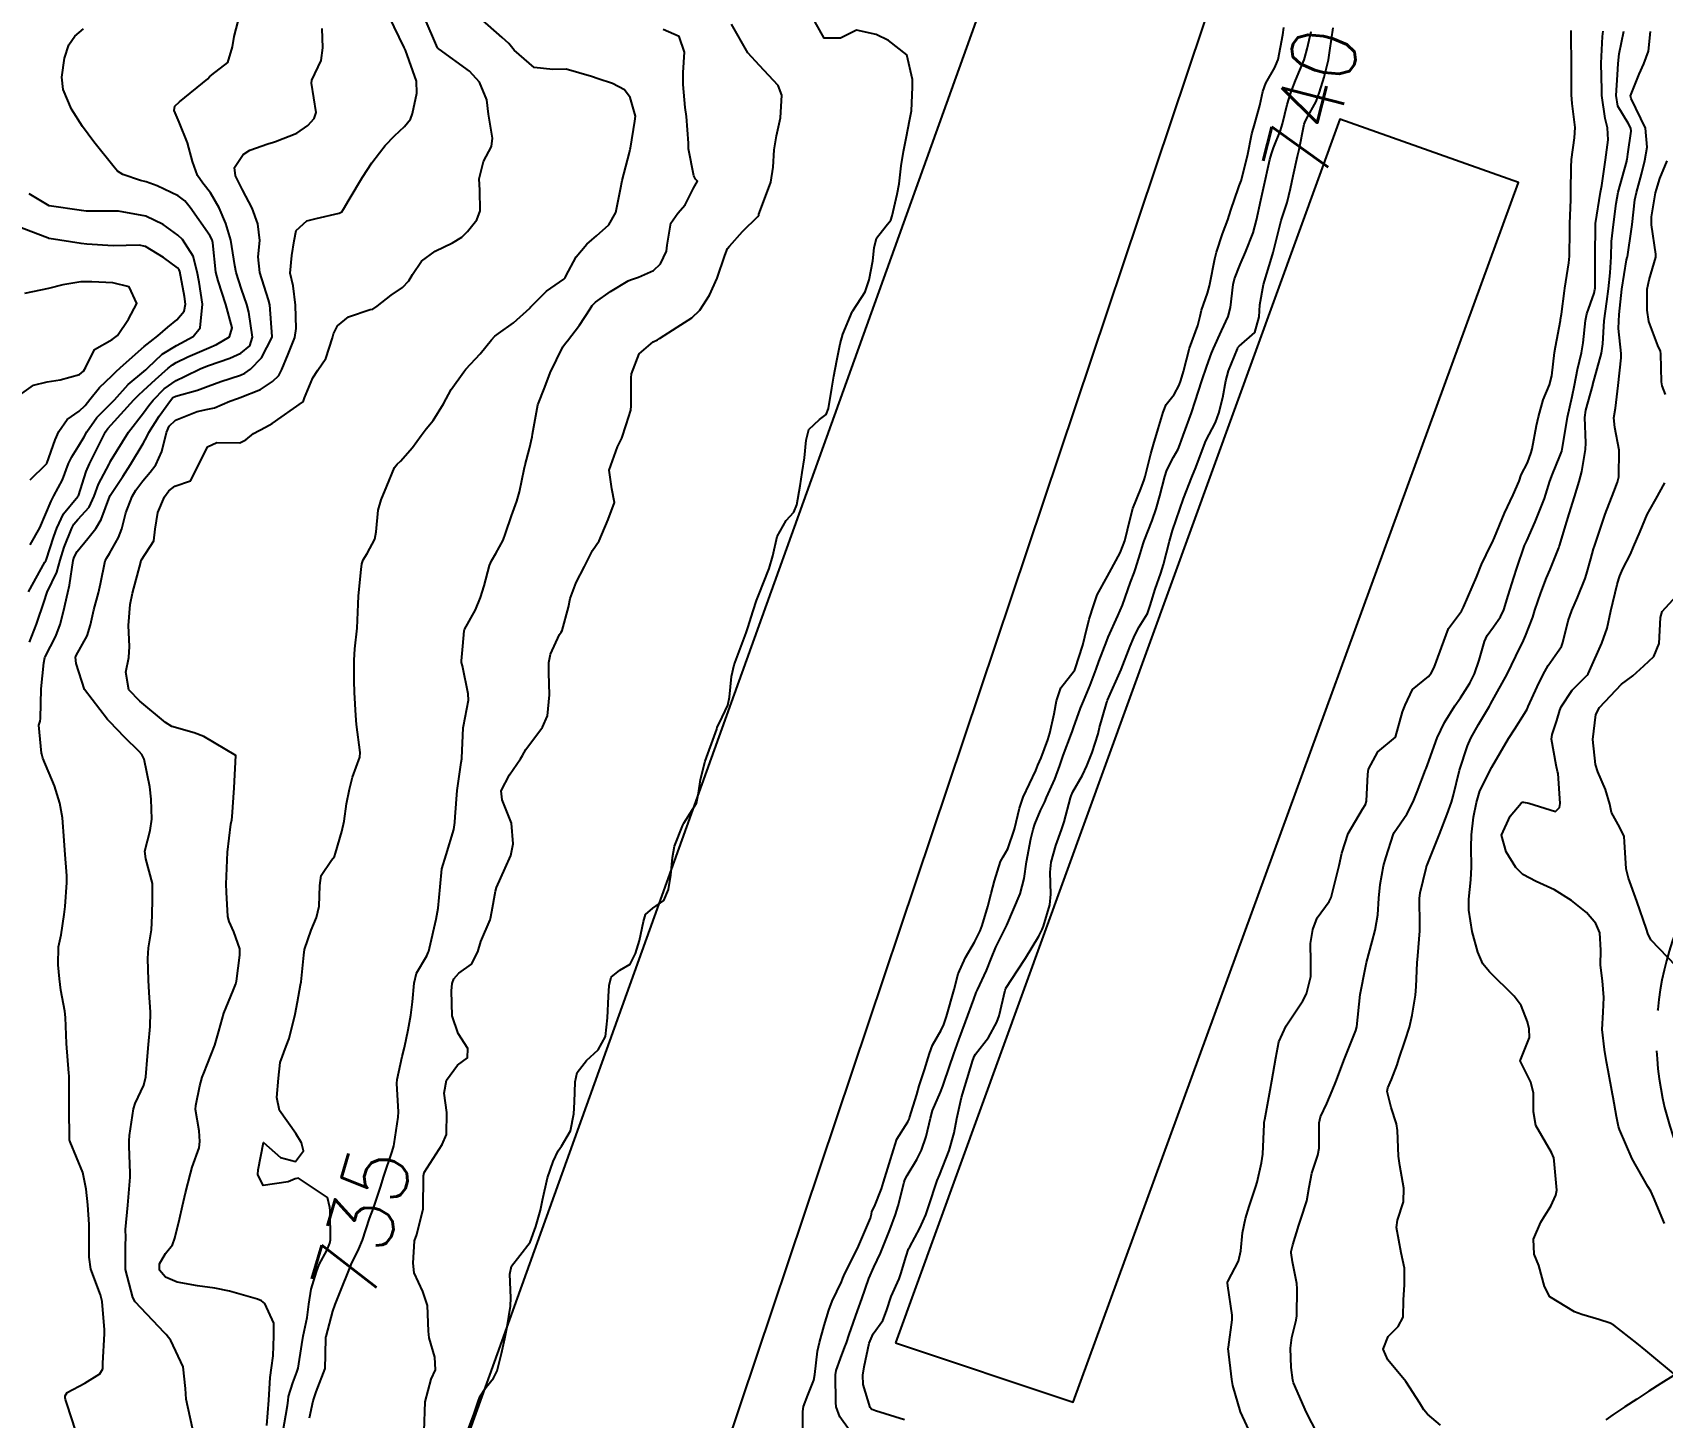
# Model space of a CAD drawing. Header units: metres. Extents: x 298520 to 308411, y 7433745 to 7450750.
# Drawn here: x 304879.1 to 304980.3, y 7439087.2 to 7439173.2 of the extents above; entities that cross this region are included whole.
import ezdxf
from ezdxf.enums import TextEntityAlignment as Align

# ---------------------------------------------------------------- set-up
doc = ezdxf.new("R2010")
doc.units = ezdxf.units.M
doc.header["$LTSCALE"] = 10
doc.linetypes.add('DASHED', pattern=[0.75, 0.5, -0.25])
for name, color, linetype in [('Cotas', 45, 'Continuous'), ('Curvas de Nivel 1m', 11, 'Continuous'), ('Curvas de Nivel 5m', 15, 'Continuous'), ('Edificações', 30, 'Continuous'), ('Vias Secundárias', 230, 'DASHED')]:
    doc.layers.add(name, color=color, linetype=linetype)
doc.styles.add('Style-STANDARD', font='STANDARD.shx')

msp = doc.modelspace()

# ---------------------------------------------------------------- linework, layer by layer
at = {"layer": 'Curvas de Nivel 1m', "flags": 128}
for points, elevation in [([(304878.81, 7439138.49), (304879.84, 7439140.33), (304879.89, 7439140.42), (304879.91, 7439140.47), (304880.39, 7439141.94), (304880.57, 7439142.46), (304881, 7439143.34), (304881.89, 7439144.41), (304881.91, 7439144.43), (304881.92, 7439144.45), (304882.39, 7439145.97), (304882.6, 7439146.44), (304883.05, 7439147.32), (304883.6, 7439148.43), (304883.74, 7439148.64), (304883.95, 7439148.87), (304885.36, 7439150.41), (304885.66, 7439150.72), (304885.97, 7439151.01), (304886.7, 7439151.68), (304887.5, 7439152.38), (304887.77, 7439152.6), (304888, 7439152.74), (304888.72, 7439153.09), (304890.01, 7439153.65), (304890.49, 7439153.86), (304891.3, 7439154.34), (304891.47, 7439154.89), (304891.07, 7439156.34), (304890.59, 7439157.82), (304890.46, 7439158.35), (304890.26, 7439160.16), (304890.22, 7439160.35), (304890.09, 7439160.63), (304888.85, 7439162.37), (304888.52, 7439162.78), (304888.12, 7439163.09), (304886.82, 7439163.7), (304886.13, 7439163.95), (304885.77, 7439164.05), (304884.68, 7439164.42), (304884.34, 7439164.63), (304884.14, 7439164.87), (304882.87, 7439166.44), (304882.17, 7439167.4), (304881.49, 7439168.46), (304880.97, 7439169.69), (304880.88, 7439170.46), (304881.05, 7439171.63), (304881.32, 7439172.46), (304881.7, 7439173), (304882.24, 7439173.46)], 729), ([(304881.73, 7439086.44), (304881.22, 7439088.03), (304881.11, 7439088.34), (304881.09, 7439088.45), (304881.1, 7439088.57), (304881.23, 7439088.78), (304882.32, 7439089.36), (304883.25, 7439089.93), (304883.43, 7439090.25), (304883.44, 7439090.43), (304883.43, 7439090.61), (304883.53, 7439092.43), (304883.53, 7439092.68), (304883.4, 7439094.43), (304883.3, 7439094.85), (304882.69, 7439096.44), (304882.59, 7439097.18), (304882.58, 7439098.44), (304882.58, 7439099.22), (304882.51, 7439100.44), (304882.41, 7439101.41), (304882.2, 7439102.44), (304881.41, 7439104.34), (304881.38, 7439104.41), (304881.37, 7439104.45), (304881.37, 7439104.49), (304881.34, 7439106.45), (304881.35, 7439108.34), (304881.34, 7439108.45), (304881.32, 7439108.6), (304881.18, 7439110.45), (304881.12, 7439112.07), (304881.07, 7439112.46), (304880.82, 7439113.76), (304880.75, 7439114.46), (304880.66, 7439115.34), (304880.69, 7439116.46), (304880.84, 7439117.19), (304881.04, 7439118.46), (304881.09, 7439118.95), (304881.2, 7439120.45), (304881.2, 7439120.86), (304881.08, 7439122.46), (304881.04, 7439123.06), (304880.92, 7439124.46), (304880.76, 7439125.37), (304880.44, 7439126.46), (304879.7, 7439128.17), (304879.64, 7439128.41), (304879.63, 7439128.47), (304879.47, 7439130.22), (304879.54, 7439130.47), (304879.57, 7439130.63), (304879.61, 7439132.47), (304879.77, 7439134.08), (304879.83, 7439134.41), (304879.85, 7439134.47), (304880.52, 7439135.74), (304880.79, 7439136.46), (304880.99, 7439137.28), (304881.27, 7439138.46), (304881.37, 7439138.91), (304881.6, 7439140.45), (304881.65, 7439140.65), (304881.85, 7439141), (304882.51, 7439141.8), (304883.01, 7439142.44), (304883.33, 7439142.98), (304883.87, 7439144.43), (304883.89, 7439144.48), (304884.67, 7439145.66), (304885.15, 7439146.41), (304885.94, 7439147.71), (304886.18, 7439148.16), (304886.3, 7439148.4), (304886.93, 7439149.41), (304887.63, 7439150.38), (304887.79, 7439150.56), (304887.97, 7439150.65), (304889.31, 7439151.02), (304889.98, 7439151.26), (304890.77, 7439151.55), (304891.99, 7439151.95), (304892.25, 7439152.07), (304892.61, 7439152.32), (304893.3, 7439153.02), (304893.95, 7439154.31), (304893.96, 7439154.36), (304893.81, 7439156.31), (304893.73, 7439156.63), (304893.18, 7439158.32), (304893.09, 7439159.3), (304893.19, 7439160.32), (304893.07, 7439161.35), (304892.72, 7439162.32), (304892.12, 7439163.47), (304891.68, 7439164.33), (304891.62, 7439164.85), (304892.15, 7439165.66), (304892.56, 7439165.92), (304893.68, 7439166.31), (304894.04, 7439166.43), (304894.16, 7439166.47), (304895.48, 7439166.97), (304896.17, 7439167.46), (304896.56, 7439167.89), (304896.69, 7439168.27), (304896.4, 7439170.08), (304896.42, 7439170.28), (304897, 7439171.49), (304897.09, 7439172.27), (304897.05, 7439173.47)], 731), ([(304889.01, 7439086.56), (304888.62, 7439088.37), (304888.57, 7439089.03), (304888.43, 7439090.37), (304887.65, 7439092), (304887.37, 7439092.38), (304887.27, 7439092.48), (304885.45, 7439094.4), (304885.3, 7439094.67), (304884.85, 7439096.41), (304884.85, 7439097.92), (304884.86, 7439098.41), (304884.85, 7439098.91), (304884.98, 7439100.41), (304885.14, 7439102.15), (304885.14, 7439102.4), (304885.08, 7439104.08), (304885.07, 7439104.41), (304885.09, 7439104.73), (304885.34, 7439106.4), (304885.45, 7439106.73), (304885.99, 7439107.86), (304886.11, 7439108.39), (304886.21, 7439109.66), (304886.28, 7439110.39), (304886.38, 7439111.51), (304886.39, 7439112.39), (304886.31, 7439113.61), (304886.27, 7439114.39), (304886.22, 7439115.73), (304886.27, 7439116.39), (304886.46, 7439117.51), (304886.5, 7439118.39), (304886.53, 7439119.45), (304886.51, 7439120.39), (304886.1, 7439121.92), (304886.05, 7439122.4), (304886.37, 7439123.67), (304886.48, 7439124.39), (304886.43, 7439125.63), (304886.35, 7439126.39), (304886, 7439128.1), (304885.86, 7439128.4), (304885.7, 7439128.59), (304884.78, 7439129.48), (304883.87, 7439130.43), (304883.73, 7439130.58), (304882.29, 7439132.44), (304881.77, 7439134.05), (304881.74, 7439134.45), (304881.75, 7439134.48), (304881.77, 7439134.54), (304882.47, 7439135.76), (304882.67, 7439136.44), (304882.88, 7439137.37), (304883.16, 7439138.44), (304883.28, 7439138.99), (304883.59, 7439140.43), (304883.68, 7439140.6), (304883.85, 7439140.87), (304884.41, 7439141.87), (304884.61, 7439142.42), (304884.86, 7439143.4), (304885.25, 7439144.41), (304885.48, 7439144.82), (304885.91, 7439145.39), (304886.38, 7439145.93), (304886.73, 7439146.39), (304887.1, 7439147.22), (304887.38, 7439148.39), (304887.55, 7439148.78), (304887.95, 7439149.16), (304889.3, 7439149.7), (304889.96, 7439149.84), (304890.38, 7439149.93), (304891.33, 7439150.34), (304891.79, 7439150.51), (304891.97, 7439150.56), (304893.23, 7439151.06), (304893.98, 7439151.55), (304894.36, 7439151.93), (304894.55, 7439152.3), (304894.95, 7439153.25), (304895.37, 7439154.29), (304895.45, 7439154.86), (304895.4, 7439156.29), (304895.25, 7439157.49), (304895.08, 7439158.29), (304895.17, 7439159.39), (304895.32, 7439160.29), (304895.45, 7439160.94), (304896.1, 7439161.53), (304896.69, 7439161.69), (304898.11, 7439162.01), (304898.27, 7439162.1), (304898.39, 7439162.26), (304898.74, 7439162.87), (304899.56, 7439164.24), (304900.14, 7439165.13), (304900.61, 7439165.76), (304900.98, 7439166.22), (304901.55, 7439166.82), (304902.17, 7439167.39), (304902.54, 7439167.85), (304902.68, 7439168.21), (304902.94, 7439169.46), (304902.92, 7439170.2), (304902.23, 7439172.13), (304902.2, 7439172.21), (304902.16, 7439172.29), (304901.23, 7439174.22)], 732), ([(304893.63, 7439086.73), (304893.75, 7439088.3), (304893.83, 7439089.72), (304893.92, 7439090.3), (304894.01, 7439091.05), (304894.06, 7439092.3), (304894.06, 7439093.08), (304893.5, 7439094.31), (304893.3, 7439094.48), (304893.04, 7439094.57), (304891.3, 7439095.07), (304890.39, 7439095.26), (304889.31, 7439095.41), (304888.05, 7439095.64), (304887.32, 7439095.94), (304886.95, 7439096.38), (304886.95, 7439096.76), (304887.33, 7439097.4), (304887.77, 7439097.95), (304887.9, 7439098.37), (304888.2, 7439099.54), (304888.39, 7439100.37), (304888.57, 7439101.18), (304888.88, 7439102.37), (304888.99, 7439102.77), (304889.41, 7439103.98), (304889.47, 7439104.36), (304889.42, 7439105.02), (304889.2, 7439106.36), (304889.21, 7439106.6), (304889.46, 7439107.83), (304889.61, 7439108.36), (304889.71, 7439108.6), (304890.4, 7439110.35), (304890.63, 7439111.21), (304890.95, 7439112.34), (304891.53, 7439113.74), (304891.7, 7439114.16), (304891.74, 7439114.33), (304891.95, 7439115.93), (304891.94, 7439116.33), (304891.57, 7439117.38), (304891.28, 7439118.03), (304891.2, 7439118.34), (304891.11, 7439119.85), (304891.1, 7439120.34), (304891.11, 7439120.84), (304891.18, 7439122.34), (304891.39, 7439124.08), (304891.44, 7439124.33), (304891.47, 7439124.52), (304891.59, 7439126.33), (304891.7, 7439128.33), (304889.71, 7439129.51), (304889.11, 7439129.75), (304887.72, 7439130.14), (304887.33, 7439130.38), (304885.74, 7439131.7), (304885.05, 7439132.41), (304884.86, 7439133.51), (304885.05, 7439134.41), (304885.09, 7439135.1), (304885.03, 7439136.41), (304885.13, 7439137.72), (304885.27, 7439138.41), (304885.79, 7439140.35), (304885.8, 7439140.4), (304885.81, 7439140.43), (304885.84, 7439140.49), (304886.6, 7439141.66), (304886.69, 7439142.39), (304886.85, 7439143.43), (304887.27, 7439144.39), (304887.53, 7439144.76), (304887.9, 7439145.05), (304888.88, 7439145.39), (304889.38, 7439146.36), (304889.93, 7439147.5), (304890.51, 7439147.77), (304891.94, 7439147.74), (304892.32, 7439147.94), (304892.8, 7439148.32), (304893.54, 7439148.73), (304893.95, 7439148.96), (304895.84, 7439150.28), (304895.89, 7439150.35), (304895.97, 7439150.55), (304896.48, 7439151.78), (304896.79, 7439152.27), (304897.28, 7439152.99), (304897.71, 7439154.26), (304897.77, 7439154.51), (304898.02, 7439155.01), (304898.7, 7439155.58), (304900.04, 7439156.02), (304900.2, 7439156.06), (304900.48, 7439156.23), (304901.35, 7439156.91), (304902.05, 7439157.4), (304902.45, 7439157.81), (304902.68, 7439158.2), (304903.23, 7439159.04), (304904.08, 7439159.66), (304905.16, 7439160.17), (304905.73, 7439160.52), (304906.09, 7439160.87), (304906.66, 7439161.6), (304906.88, 7439162.15), (304906.85, 7439163.43), (304906.81, 7439164.15), (304907.08, 7439165.21), (304907.58, 7439166.15), (304907.64, 7439166.67), (304907.4, 7439168.15), (304907.29, 7439169.05), (304906.84, 7439170.15), (304906.21, 7439170.83), (304904.32, 7439172.19), (304904.27, 7439172.23), (304904.23, 7439172.28), (304903.4, 7439174.2)], 733), ([(304894.62, 7439086.29), (304894.91, 7439087.98), (304894.94, 7439088.28), (304894.97, 7439088.54), (304895.24, 7439089.37), (304895.49, 7439090.04), (304895.56, 7439090.28), (304895.79, 7439091.75), (304895.87, 7439092.27), (304896.12, 7439093.44), (304896.24, 7439094.27), (304896.38, 7439095.2), (304896.71, 7439096.27), (304896.88, 7439096.72), (304897.34, 7439097.6), (304897.54, 7439098.06), (304897.57, 7439098.26), (304897.56, 7439100.07), (304897.54, 7439100.26), (304897.38, 7439100.89), (304895.59, 7439102.08), (304895.39, 7439102.05), (304894.95, 7439101.85), (304893.39, 7439101.63), (304893.07, 7439102.31), (304893.09, 7439102.61), (304893.41, 7439104.31), (304894.48, 7439103.37), (304895.4, 7439103.13), (304895.89, 7439103.79), (304895.77, 7439104.28), (304895.42, 7439104.86), (304894.4, 7439106.3), (304894.24, 7439107.09), (304894.35, 7439108.3), (304894.46, 7439109.28), (304894.82, 7439110.29), (304895.01, 7439110.77), (304895.38, 7439112.28), (304895.52, 7439113.03), (304895.72, 7439114.09), (304895.75, 7439114.28), (304895.91, 7439115.93), (304895.97, 7439116.28), (304896.37, 7439117.48), (304896.7, 7439118.27), (304896.87, 7439118.98), (304896.91, 7439120.27), (304897, 7439120.88), (304897.63, 7439121.83), (304897.82, 7439122.07), (304897.89, 7439122.26), (304898.28, 7439123.62), (304898.42, 7439124.25), (304898.58, 7439125.34), (304898.75, 7439126.25), (304898.95, 7439126.99), (304899.4, 7439128.24), (304899.42, 7439128.52), (304899.2, 7439130.25), (304899.16, 7439130.81), (304899.06, 7439132.25), (304899.04, 7439132.97), (304899.04, 7439134.25), (304899.08, 7439134.95), (304899.24, 7439136.25), (304899.3, 7439137.73), (304899.32, 7439138.25), (304899.48, 7439139.89), (304899.53, 7439140.24), (304899.61, 7439140.48), (304899.85, 7439140.87), (304900.32, 7439141.77), (304900.42, 7439142.22), (304900.53, 7439143.57), (304900.72, 7439144.22), (304901.07, 7439145.05), (304901.55, 7439146.21), (304901.72, 7439146.42), (304901.93, 7439146.61), (304902.68, 7439147.45), (304903.21, 7439148.2), (304903.52, 7439148.62), (304903.95, 7439149.13), (304904.6, 7439150.18), (304905.08, 7439151.06), (304905.85, 7439152.16), (304905.99, 7439152.32), (304906.88, 7439153.27), (304907.57, 7439154.14), (304907.79, 7439154.37), (304908.02, 7439154.54), (304908.95, 7439155.21), (304909.95, 7439156.12), (304910, 7439156.16), (304910.03, 7439156.2), (304910.99, 7439157.16), (304912.06, 7439157.92), (304912.15, 7439158), (304912.2, 7439158.09), (304912.84, 7439159.31), (304913.5, 7439160.08), (304913.8, 7439160.36), (304914.09, 7439160.6), (304914.87, 7439161.29), (304915.3, 7439162.05), (304915.58, 7439163.5), (304915.69, 7439164.05), (304916.15, 7439165.78), (304916.2, 7439165.99), (304916.21, 7439166.04), (304916.49, 7439167.72), (304916.52, 7439168.04), (304916.19, 7439169.19), (304915.83, 7439169.67), (304915.09, 7439170.06), (304914.21, 7439170.35), (304913.79, 7439170.49), (304912.22, 7439170.96), (304911.38, 7439170.94), (304910.22, 7439171.05), (304908.98, 7439172.13), (304908.65, 7439172.54), (304908.24, 7439172.92), (304906.86, 7439174.15)], 734), ([(304903.4, 7439086.38), (304903.46, 7439088.19), (304903.82, 7439089.6), (304904.1, 7439090.18), (304904.05, 7439090.97), (304903.7, 7439092.18), (304903.67, 7439092.58), (304903.61, 7439094.19), (304903.31, 7439095.04), (304902.78, 7439096.2), (304902.72, 7439096.81), (304902.8, 7439098.2), (304902.94, 7439098.6), (304903.34, 7439100.19), (304903.34, 7439100.22), (304903.35, 7439102.19), (304903.35, 7439102.23), (304903.4, 7439102.45), (304904.51, 7439104.17), (304904.79, 7439104.8), (304904.81, 7439106.17), (304904.64, 7439107.36), (304904.79, 7439108.17), (304905.47, 7439109.11), (304906.08, 7439109.55), (304906.1, 7439110.15), (304905.5, 7439111.08), (304905.14, 7439112.17), (304905.09, 7439113.72), (304905.13, 7439114.17), (304905.23, 7439114.47), (304905.54, 7439114.82), (304906.34, 7439115.37), (304906.73, 7439116.15), (304906.92, 7439116.79), (304907.5, 7439118.14), (304907.51, 7439118.21), (304907.59, 7439118.65), (304907.82, 7439119.92), (304907.89, 7439120.14), (304908.42, 7439121.34), (304908.77, 7439122.13), (304908.93, 7439122.84), (304908.81, 7439124.13), (304908.23, 7439125.58), (304908.17, 7439126.14), (304908.69, 7439127.13), (304909.38, 7439128.12), (304909.5, 7439128.33), (304909.71, 7439128.71), (304910.74, 7439130.1), (304911.05, 7439130.79), (304911.18, 7439132.1), (304911.13, 7439133.47), (304911.14, 7439134.1), (304911.25, 7439134.63), (304911.8, 7439135.84), (304911.9, 7439135.99), (304911.96, 7439136.09), (304912.36, 7439137.54), (304912.46, 7439138.08), (304912.84, 7439139.08), (304913.36, 7439140.07), (304913.52, 7439140.4), (304913.86, 7439141.07), (304914.26, 7439141.67), (304914.44, 7439142.06), (304914.82, 7439142.99), (304915.21, 7439144.05), (304915.06, 7439144.9), (304914.89, 7439146.06), (304915.4, 7439147.51), (304915.68, 7439148.04), (304915.95, 7439148.86), (304916.23, 7439149.77), (304916.26, 7439150.04), (304916.25, 7439151.78), (304916.27, 7439152.04), (304916.75, 7439153.28), (304917.62, 7439154.02), (304917.88, 7439154.15), (304918.02, 7439154.23), (304919.1, 7439154.94), (304920.03, 7439155.52), (304920.52, 7439155.99), (304921.12, 7439156.91), (304921.6, 7439157.98), (304922.08, 7439159.38), (304922.24, 7439159.81), (304922.35, 7439159.97), (304923.17, 7439160.88), (304924.11, 7439161.81), (304924.18, 7439161.89), (304924.19, 7439161.95), (304924.22, 7439162.05), (304924.93, 7439163.94), (304925.07, 7439164.87), (304925.13, 7439165.94), (304925.28, 7439166.82), (304925.53, 7439167.93), (304925.61, 7439169.34), (304925.39, 7439169.93), (304924.22, 7439171.19), (304923.5, 7439171.96), (304922.48, 7439173.74)], 736), ([(304906, 7439086.16), (304906.47, 7439087.41), (304906.72, 7439088.15), (304906.86, 7439088.51), (304907.24, 7439089.11), (304907.71, 7439089.67), (304907.92, 7439090.13), (304908.2, 7439091.19), (304908.4, 7439092.13), (304908.55, 7439092.86), (304908.75, 7439094.13), (304908.77, 7439094.65), (304908.72, 7439096.13), (304908.82, 7439096.63), (304909.33, 7439097.29), (304909.98, 7439098.11), (304910.34, 7439099.09), (304910.61, 7439100.1), (304910.75, 7439100.72), (304911.05, 7439102.1), (304911.4, 7439103.12), (304911.72, 7439103.78), (304911.92, 7439104.08), (304912.48, 7439105.03), (304912.7, 7439106.08), (304912.73, 7439106.8), (304912.77, 7439108.08), (304912.9, 7439108.65), (304913.48, 7439109.39), (304914.2, 7439110.06), (304914.65, 7439110.89), (304914.78, 7439112.05), (304914.84, 7439113.37), (304914.88, 7439114.05), (304915.01, 7439114.57), (304915.55, 7439115.01), (304916.2, 7439115.38), (304916.53, 7439116.03), (304916.76, 7439116.84), (304917.01, 7439118.03), (304917.15, 7439118.46), (304917.59, 7439118.85), (304918.29, 7439119.32), (304918.58, 7439120.01), (304918.72, 7439120.9), (304918.81, 7439122.01), (304918.94, 7439122.71), (304919.47, 7439124), (304919.53, 7439124.13), (304919.66, 7439124.35), (304920.3, 7439125.37), (304920.43, 7439125.99), (304920.55, 7439126.84), (304920.85, 7439127.98), (304921.49, 7439129.74), (304921.57, 7439129.97), (304921.6, 7439130.09), (304921.73, 7439130.36), (304922.26, 7439131.45), (304922.36, 7439131.96), (304922.49, 7439133.24), (304922.64, 7439133.96), (304922.95, 7439134.79), (304923.39, 7439135.95), (304923.49, 7439136.27), (304923.82, 7439137.32), (304924.04, 7439137.95), (304924.16, 7439138.28), (304924.83, 7439139.94), (304925.05, 7439140.74), (304925.33, 7439141.93), (304925.88, 7439142.93), (304926.35, 7439143.45), (304926.54, 7439143.91), (304926.74, 7439145.07), (304926.88, 7439145.91), (304927.02, 7439146.82), (304927.12, 7439147.91), (304927.29, 7439148.57), (304927.96, 7439149.2), (304928.36, 7439149.5), (304928.51, 7439149.89), (304928.72, 7439151.15), (304928.84, 7439151.89), (304929.02, 7439152.87), (304929.24, 7439153.89), (304929.4, 7439154.5), (304929.98, 7439155.88), (304930, 7439155.91), (304930.03, 7439155.95), (304930.79, 7439157.13), (304931.03, 7439157.87), (304931.26, 7439159.05), (304931.35, 7439159.86), (304931.49, 7439160.46), (304932.1, 7439161.23), (304932.38, 7439161.58), (304932.47, 7439161.85), (304932.78, 7439163.19), (304932.9, 7439163.84), (304933.03, 7439164.96), (304933.17, 7439165.84), (304933.33, 7439166.67), (304933.56, 7439167.84), (304933.66, 7439168.37), (304933.73, 7439169.83), (304933.73, 7439170.32), (304933.37, 7439171.84), (304932.24, 7439172.73), (304931.48, 7439173.1), (304930.25, 7439173.38), (304929.25, 7439172.88), (304928.24, 7439172.87), (304927.67, 7439173.91)], 737), ([(304926.91, 7439085.9), (304926.92, 7439087.6), (304926.95, 7439087.9), (304927.23, 7439088.62), (304927.59, 7439089.55), (304927.65, 7439089.9), (304927.82, 7439091.34), (304927.94, 7439091.89), (304928.23, 7439092.94), (304928.53, 7439093.89), (304928.73, 7439094.46), (304929.32, 7439095.65), (304929.38, 7439095.82), (304929.4, 7439095.88), (304929.47, 7439096.03), (304930.37, 7439097.86), (304931.11, 7439099.6), (304931.17, 7439099.85), (304931.2, 7439100.02), (304931.37, 7439100.33), (304931.8, 7439101.43), (304931.92, 7439101.84), (304932.27, 7439102.98), (304932.54, 7439103.84), (304932.76, 7439104.5), (304933.44, 7439105.59), (304933.52, 7439105.75), (304933.55, 7439105.83), (304933.99, 7439107.29), (304934.15, 7439107.82), (304934.48, 7439108.82), (304934.79, 7439109.82), (304934.97, 7439110.34), (304935.5, 7439111.27), (304935.67, 7439111.64), (304935.73, 7439111.81), (304935.84, 7439112.13), (304936.32, 7439113.8), (304936.56, 7439114.78), (304937.02, 7439115.79), (304937.57, 7439116.74), (304937.92, 7439117.44), (304938.05, 7439117.78), (304938.41, 7439118.96), (304938.62, 7439119.77), (304938.82, 7439120.56), (304939.2, 7439121.76), (304939.35, 7439122.05), (304939.64, 7439122.54), (304940.07, 7439123.75), (304940.37, 7439125.06), (304940.6, 7439125.75), (304941.38, 7439127.41), (304941.51, 7439127.73), (304941.71, 7439128.18), (304942.14, 7439129.3), (304942.26, 7439129.72), (304942.53, 7439130.93), (304942.68, 7439131.72), (304942.94, 7439132.54), (304943.77, 7439133.59), (304943.82, 7439133.66), (304943.84, 7439133.71), (304944.3, 7439135.19), (304944.43, 7439135.7), (304944.71, 7439136.8), (304944.99, 7439137.7), (304945.2, 7439138.32), (304945.84, 7439139.48), (304945.97, 7439139.69), (304946.62, 7439140.92), (304946.91, 7439141.67), (304947.25, 7439143.04), (304947.41, 7439143.67), (304947.91, 7439144.89), (304948.12, 7439145.45), (304948.18, 7439145.66), (304948.53, 7439147.06), (304948.7, 7439147.65), (304948.99, 7439148.61), (304949.3, 7439149.65), (304949.48, 7439150.13), (304949.98, 7439150.76), (304950.29, 7439151.33), (304950.4, 7439151.63), (304950.55, 7439152.18), (304950.94, 7439153.63), (304951.44, 7439155.03), (304951.6, 7439155.62), (304951.67, 7439155.98), (304952.05, 7439157.04), (304952.18, 7439157.49), (304952.2, 7439157.61), (304952.51, 7439159.18), (304952.61, 7439159.6), (304952.98, 7439160.72), (304953.31, 7439161.6), (304953.51, 7439162.2), (304953.97, 7439163.59), (304954.02, 7439163.7), (304954.14, 7439164.01), (304954.53, 7439165.58), (304954.81, 7439166.94), (304954.99, 7439167.58), (304955.31, 7439168.69), (304955.49, 7439169.57), (304955.68, 7439170.09), (304956.23, 7439171.06), (304956.38, 7439171.41), (304956.43, 7439171.56), (304956.72, 7439173.08), (304956.79, 7439173.55)], 738), ([(304929.79, 7439086.46), (304929.22, 7439087.27), (304928.98, 7439087.88), (304928.96, 7439088.15), (304928.95, 7439089.88), (304928.98, 7439090.15), (304929.26, 7439090.89), (304929.53, 7439091.61), (304929.62, 7439091.87), (304929.8, 7439092.39), (304930.32, 7439093.86), (304930.57, 7439094.6), (304931.01, 7439095.85), (304931.33, 7439096.57), (304931.74, 7439097.44), (304931.91, 7439097.84), (304932.32, 7439098.87), (304932.68, 7439099.84), (304932.84, 7439100.37), (304933.2, 7439101.83), (304933.25, 7439101.98), (304933.4, 7439102.25), (304934, 7439103.24), (304934.28, 7439103.82), (304934.57, 7439104.67), (304934.84, 7439105.82), (304934.97, 7439106.29), (304935.46, 7439107.42), (304935.62, 7439107.81), (304935.7, 7439108.04), (304936.3, 7439109.8), (304936.61, 7439110.68), (304937.01, 7439111.79), (304937.53, 7439113.21), (304937.69, 7439113.62), (304937.77, 7439113.78), (304938.33, 7439114.99), (304938.63, 7439115.77), (304938.9, 7439116.43), (304939.57, 7439117.76), (304939.58, 7439117.8), (304940.42, 7439119.75), (304940.67, 7439120.69), (304940.8, 7439121.74), (304941.07, 7439123.16), (304941.22, 7439123.74), (304941.32, 7439124.07), (304941.67, 7439124.91), (304941.94, 7439125.46), (304942.06, 7439125.73), (304942.56, 7439126.86), (304942.87, 7439127.72), (304943.09, 7439128.34), (304943.61, 7439129.71), (304943.64, 7439129.8), (304943.73, 7439130.06), (304944.17, 7439131.28), (304944.34, 7439131.7), (304944.77, 7439132.7), (304945.14, 7439133.7), (304945.3, 7439134.17), (304945.79, 7439135.46), (304945.89, 7439135.69), (304946.49, 7439137), (304946.77, 7439137.68), (304947.27, 7439139.1), (304947.49, 7439139.67), (304947.58, 7439139.93), (304947.86, 7439140.86), (304948.05, 7439141.48), (304948.11, 7439141.66), (304948.62, 7439142.92), (304948.86, 7439143.65), (304949.1, 7439144.45), (304949.39, 7439145.65), (304949.52, 7439146.05), (304949.93, 7439146.85), (304950.22, 7439147.36), (304950.34, 7439147.63), (304950.53, 7439148.21), (304951.05, 7439149.62), (304951.29, 7439150.31), (304951.7, 7439151.61), (304952, 7439152.52), (304952.3, 7439153.32), (304952.42, 7439153.61), (304952.92, 7439154.71), (304953.33, 7439155.6), (304953.48, 7439156.16), (304953.65, 7439157.59), (304953.73, 7439157.93), (304954.08, 7439158.83), (304954.41, 7439159.59), (304954.88, 7439160.8), (304955.09, 7439161.58), (304955.36, 7439162.81), (304955.53, 7439163.57), (304955.93, 7439165.34), (304955.98, 7439165.56), (304956.02, 7439165.7), (304956.16, 7439166.06), (304956.59, 7439167.15), (304956.7, 7439167.55), (304956.99, 7439168.75), (304957.25, 7439169.55), (304957.52, 7439170.24), (304958.05, 7439171.54), (304958.1, 7439171.68), (304958.24, 7439172.22), (304958.49, 7439173.3)], 739), ([(304954.89, 7439085.89), (304954.09, 7439087.58), (304953.62, 7439089.21), (304953.56, 7439089.59), (304953.34, 7439091.52), (304953.35, 7439091.59), (304953.59, 7439093.29), (304953.59, 7439093.59), (304953.32, 7439095.4), (304953.29, 7439095.59), (304953.29, 7439095.63), (304953.32, 7439095.68), (304953.98, 7439096.94), (304954.12, 7439097.58), (304954.23, 7439098.7), (304954.42, 7439099.58), (304954.63, 7439100.32), (304955.05, 7439101.57), (304955.13, 7439101.84), (304955.41, 7439103.04), (304955.48, 7439103.57), (304955.57, 7439105.44), (304955.58, 7439105.57), (304955.62, 7439105.74), (304955.94, 7439107.56), (304956.05, 7439108.14), (304956.3, 7439109.56), (304956.49, 7439110.56), (304956.93, 7439111.55), (304957.52, 7439112.41), (304957.97, 7439113.1), (304958.19, 7439113.53), (304958.47, 7439114.61), (304958.46, 7439115.53), (304958.45, 7439116.65), (304958.6, 7439117.53), (304958.86, 7439118.26), (304959.6, 7439119.26), (304959.73, 7439119.52), (304959.77, 7439119.69), (304960.23, 7439121.51), (304960.4, 7439122.27), (304960.79, 7439123.5), (304961.67, 7439125), (304961.86, 7439125.3), (304961.92, 7439125.49), (304962, 7439127.18), (304962.05, 7439127.49), (304962.63, 7439128.56), (304963.72, 7439129.47), (304964.17, 7439131.04), (304964.32, 7439131.46), (304964.79, 7439132.44), (304965.77, 7439133.25), (304965.95, 7439133.45), (304966.13, 7439133.8), (304966.72, 7439135.44), (304967.02, 7439136.22), (304967.82, 7439137.3), (304967.86, 7439137.38), (304967.88, 7439137.42), (304967.95, 7439137.54), (304968.75, 7439139.41), (304969.07, 7439140.19), (304969.65, 7439141.4), (304969.73, 7439141.54), (304969.88, 7439141.88), (304970.5, 7439143.39), (304971.04, 7439144.52), (304971.4, 7439145.38), (304971.54, 7439145.76), (304971.93, 7439146.51), (304972.15, 7439147.15), (304972.21, 7439147.37), (304972.49, 7439148.83), (304972.6, 7439149.36), (304972.91, 7439150.43), (304973.29, 7439151.36), (304973.44, 7439151.91), (304973.6, 7439153.35), (304973.66, 7439153.71), (304973.97, 7439155.35), (304973.98, 7439155.41), (304974.04, 7439155.74), (304974.22, 7439157.19), (304974.24, 7439157.35), (304974.5, 7439158.93), (304974.53, 7439159.35), (304974.55, 7439160.91), (304974.55, 7439161.35), (304974.61, 7439162.86), (304974.62, 7439163.35), (304974.63, 7439164.87), (304974.66, 7439165.34), (304974.84, 7439166.68), (304974.88, 7439167.34), (304974.71, 7439168.83), (304974.66, 7439169.35), (304974.65, 7439170.92), (304974.65, 7439171.35), (304974.63, 7439172.96), (304974.64, 7439173.35)], 741), ([(304959.2, 7439085.61), (304958.19, 7439087.53), (304957.4, 7439089.38), (304957.36, 7439089.54), (304957.25, 7439090.34), (304957.2, 7439091.54), (304957.28, 7439092.19), (304957.56, 7439093.27), (304957.6, 7439093.54), (304957.63, 7439095.22), (304957.6, 7439095.54), (304957.34, 7439096.9), (304957.25, 7439097.45), (304957.25, 7439097.54), (304957.35, 7439097.94), (304957.72, 7439099.17), (304957.84, 7439099.54), (304958.23, 7439100.69), (304958.37, 7439101.53), (304958.53, 7439102.4), (304958.91, 7439103.52), (304958.99, 7439103.96), (304958.99, 7439105.52), (304959.07, 7439105.9), (304959.46, 7439106.73), (304959.8, 7439107.51), (304960.02, 7439108.06), (304960.57, 7439109.5), (304961.27, 7439111.25), (304961.33, 7439111.49), (304961.53, 7439113.49), (304961.87, 7439115.18), (304961.93, 7439115.49), (304962.27, 7439116.79), (304962.46, 7439117.48), (304962.63, 7439118.44), (304962.69, 7439119.48), (304962.77, 7439120.33), (304962.99, 7439121.48), (304963.13, 7439121.99), (304963.6, 7439123.47), (304963.62, 7439123.5), (304963.65, 7439123.56), (304964.44, 7439124.69), (304964.83, 7439125.46), (304965.07, 7439126.07), (304965.6, 7439127.45), (304965.63, 7439127.53), (304965.71, 7439127.75), (304966.32, 7439129.44), (304966.78, 7439130.39), (304967.42, 7439131.42), (304967.76, 7439131.91), (304968.35, 7439132.83), (304968.64, 7439133.41), (304968.93, 7439134.26), (304969.26, 7439135.41), (304969.42, 7439135.78), (304969.81, 7439136.32), (304970.26, 7439136.95), (304970.45, 7439137.39), (304970.73, 7439138.28), (304971.07, 7439139.38), (304971.26, 7439139.97), (304971.75, 7439141.37), (304971.88, 7439141.67), (304972.41, 7439142.85), (304972.62, 7439143.36), (304972.98, 7439144.29), (304973.32, 7439145.36), (304973.47, 7439145.81), (304973.94, 7439146.92), (304974.06, 7439147.23), (304974.09, 7439147.35), (304974.35, 7439148.95), (304974.42, 7439149.35), (304974.7, 7439150.62), (304974.85, 7439151.34), (304975.03, 7439152.31), (304975.28, 7439153.34), (304975.39, 7439153.96), (304975.53, 7439155.34), (304975.62, 7439155.76), (304976.06, 7439157.05), (304976.11, 7439157.28), (304976.12, 7439157.33), (304976.13, 7439157.39), (304976.13, 7439159.33), (304976.15, 7439161.29), (304976.16, 7439161.33), (304976.16, 7439161.38), (304976.47, 7439163.32), (304976.54, 7439163.73), (304976.77, 7439165.32), (304976.93, 7439166.57), (304976.9, 7439167.32), (304976.76, 7439167.9), (304976.55, 7439169.32), (304976.54, 7439169.66), (304976.5, 7439171.33), (304976.59, 7439172.98), (304976.62, 7439173.32)], 742), ([(304966.53, 7439086.75), (304965.72, 7439087.44), (304965.48, 7439087.71), (304965.23, 7439088.11), (304964.37, 7439089.46), (304963.26, 7439090.8), (304962.97, 7439091.47), (304963.28, 7439092.26), (304963.89, 7439092.87), (304964.21, 7439093.46), (304964.23, 7439094.54), (304964.29, 7439095.46), (304964.29, 7439096.5), (304964.08, 7439097.46), (304963.79, 7439099.03), (304963.85, 7439099.47), (304964.23, 7439100.61), (304964.25, 7439101.46), (304964, 7439102.87), (304963.91, 7439103.46), (304963.86, 7439105.04), (304963.8, 7439105.47), (304963.45, 7439106.48), (304963.21, 7439107.47), (304963.25, 7439107.69), (304963.47, 7439108.22), (304963.83, 7439109.12), (304963.94, 7439109.47), (304964.33, 7439110.63), (304964.59, 7439111.46), (304964.76, 7439112.22), (304964.98, 7439113.46), (304965.02, 7439113.98), (304965.07, 7439115.45), (304965.12, 7439115.9), (304965.24, 7439117.45), (304965.24, 7439117.8), (304965.21, 7439119.45), (304965.26, 7439119.81), (304965.63, 7439121.34), (304965.66, 7439121.43), (304965.66, 7439121.45), (304965.68, 7439121.49), (304966.46, 7439123.44), (304966.93, 7439124.7), (304967.2, 7439125.43), (304967.31, 7439125.8), (304967.7, 7439127.42), (304968.2, 7439128.94), (304968.41, 7439129.41), (304968.89, 7439130.25), (304969.57, 7439131.4), (304969.63, 7439131.52), (304969.76, 7439131.74), (304970.66, 7439133.39), (304971.48, 7439135.07), (304971.63, 7439135.37), (304971.68, 7439135.48), (304971.8, 7439135.77), (304972.25, 7439136.93), (304972.39, 7439137.36), (304972.76, 7439138.44), (304973.11, 7439139.36), (304973.33, 7439139.88), (304973.87, 7439141.24), (304973.9, 7439141.32), (304973.91, 7439141.35), (304974.36, 7439142.87), (304974.51, 7439143.34), (304974.84, 7439144.4), (304975.13, 7439145.34), (304975.3, 7439145.96), (304975.53, 7439147.33), (304975.54, 7439147.74), (304975.48, 7439149.33), (304975.54, 7439149.77), (304975.98, 7439151.33), (304975.99, 7439151.37), (304976.53, 7439153.32), (304976.6, 7439153.9), (304976.69, 7439155.32), (304976.85, 7439156.52), (304976.95, 7439157.32), (304977.06, 7439158.31), (304977.12, 7439159.31), (304977.15, 7439160.26), (304977.26, 7439161.31), (304977.43, 7439162.61), (304977.56, 7439163.31), (304978.09, 7439165.24), (304978.1, 7439165.3), (304978.11, 7439165.35), (304978.16, 7439165.68), (304978.37, 7439167.11), (304978.35, 7439167.3), (304978.19, 7439167.61), (304977.54, 7439168.66), (304977.43, 7439169.31), (304977.52, 7439170.61), (304977.55, 7439171.31), (304977.63, 7439171.91), (304977.91, 7439173.31)], 743), ([(304981.25, 7439089.76), (304979.4, 7439091.28), (304979.27, 7439091.38), (304978.71, 7439091.85), (304977.29, 7439092.95), (304977.06, 7439093.08), (304976.35, 7439093.31), (304975.3, 7439093.63), (304974.84, 7439093.79), (304973.31, 7439094.71), (304972.98, 7439095.36), (304972.64, 7439096.67), (304972.34, 7439097.37), (304972.29, 7439098.3), (304972.76, 7439099.36), (304972.99, 7439099.73), (304973.38, 7439100.34), (304973.69, 7439101.04), (304973.74, 7439101.35), (304973.59, 7439103.17), (304973.56, 7439103.35), (304973.42, 7439103.69), (304972.45, 7439105.36), (304972.29, 7439106.21), (304972.31, 7439107.37), (304972.14, 7439108.04), (304971.48, 7439109.38), (304972.05, 7439110.83), (304972.03, 7439111.37), (304971.93, 7439111.79), (304971.53, 7439112.8), (304971.1, 7439113.38), (304969.56, 7439114.9), (304969.16, 7439115.4), (304968.85, 7439116.13), (304968.5, 7439117.41), (304968.29, 7439118.72), (304968.29, 7439119.41), (304968.41, 7439120.62), (304968.44, 7439121.41), (304968.42, 7439122.64), (304968.44, 7439123.41), (304968.57, 7439124.5), (304968.75, 7439125.41), (304968.96, 7439126.13), (304969.6, 7439127.4), (304969.63, 7439127.47), (304969.71, 7439127.61), (304970.75, 7439129.38), (304971.13, 7439129.98), (304971.75, 7439130.95), (304971.9, 7439131.22), (304971.97, 7439131.37), (304972.53, 7439132.6), (304972.9, 7439133.36), (304973.21, 7439133.92), (304973.79, 7439134.76), (304974.03, 7439135.11), (304974.13, 7439135.35), (304974.46, 7439136.7), (304974.69, 7439137.34), (304975.03, 7439138.14), (304975.5, 7439139.33), (304975.59, 7439139.59), (304975.86, 7439140.55), (304976.03, 7439141.17), (304976.08, 7439141.33), (304976.19, 7439141.64), (304976.76, 7439143.32), (304977.29, 7439144.7), (304977.52, 7439145.31), (304977.59, 7439145.63), (304977.63, 7439147.3), (304977.35, 7439148.7), (304977.29, 7439149.31), (304977.39, 7439149.9), (304977.55, 7439151.31), (304977.74, 7439153.03), (304977.74, 7439153.3), (304977.58, 7439154.86), (304977.59, 7439155.31), (304977.63, 7439155.72), (304977.78, 7439157.3), (304978.08, 7439159.12), (304978.12, 7439159.26), (304978.13, 7439159.3), (304978.39, 7439161.01), (304978.42, 7439161.3), (304978.59, 7439162.83), (304978.69, 7439163.29), (304979.01, 7439164.43), (304979.22, 7439165.29), (304979.36, 7439166.1), (304979.25, 7439167.29), (304978.36, 7439169.14), (304978.32, 7439169.3), (304978.86, 7439170.65), (304979.15, 7439171.29), (304979.44, 7439172.08), (304979.56, 7439173.29)], 744), ([(304878.93, 7439141.41), (304879.52, 7439142.48), (304879.88, 7439143.29), (304880.23, 7439144.13), (304880.4, 7439144.46), (304880.92, 7439145.45), (304881.31, 7439146.46), (304881.5, 7439146.88), (304881.93, 7439147.54), (304882.27, 7439148.12), (304882.45, 7439148.44), (304883.07, 7439149.32), (304883.96, 7439150.22), (304884.15, 7439150.43), (304885.01, 7439151.38), (304885.99, 7439152.19), (304886.11, 7439152.28), (304886.22, 7439152.4), (304887.13, 7439153.26), (304888.01, 7439153.8), (304889.05, 7439154.36), (304889.48, 7439154.89), (304889.63, 7439156.36), (304889.42, 7439157.72), (304889.3, 7439158.36), (304889.05, 7439159.34), (304888.38, 7439160.38), (304888.09, 7439160.65), (304887.18, 7439161.31), (304886.1, 7439161.82), (304884.4, 7439162.14), (304884.11, 7439162.14), (304882.41, 7439162.14), (304882.11, 7439162.17), (304880.11, 7439162.47), (304878.85, 7439163.22)], 728), ([(304878.93, 7439145.46), (304879.92, 7439146.42), (304879.94, 7439146.45), (304879.95, 7439146.47), (304880.48, 7439147.93), (304880.71, 7439148.46), (304881.22, 7439149.19), (304881.96, 7439149.72), (304882.33, 7439150.07), (304882.63, 7439150.44), (304883.23, 7439151.18), (304883.99, 7439151.92), (304884.25, 7439152.16), (304884.53, 7439152.42), (304886.01, 7439153.74), (304886.37, 7439154.03), (304886.85, 7439154.39), (304887.47, 7439154.94), (304888.03, 7439155.39), (304888.48, 7439155.93), (304888.56, 7439156.37), (304888.5, 7439156.83), (304888.21, 7439158.38), (304888.17, 7439158.49), (304888.07, 7439158.62), (304887.2, 7439159.26), (304886.08, 7439159.95), (304885.7, 7439160.03), (304884.08, 7439159.98), (304882.45, 7439160.08), (304882.08, 7439160.12), (304880.11, 7439160.44), (304880.08, 7439160.44), (304880.06, 7439160.45), (304880, 7439160.47), (304878.09, 7439161.2)], 727), ([(304877.96, 7439150.5), (304879.13, 7439151.33), (304879.98, 7439151.53), (304880.79, 7439151.66), (304881.99, 7439151.99), (304882.24, 7439152.2), (304882.38, 7439152.45), (304882.91, 7439153.54), (304884.01, 7439154.17), (304884.35, 7439154.42), (304885.03, 7439155.42), (304885.54, 7439156.41), (304885.07, 7439157.43), (304884.06, 7439157.69), (304882.75, 7439157.75), (304882.06, 7439157.74), (304880.96, 7439157.56), (304880.05, 7439157.33), (304878.57, 7439157.02)], 726), ([(304981.17, 7439115.26), (304979.58, 7439116.89), (304979.4, 7439117.28), (304979.32, 7439117.55), (304978.72, 7439119.29), (304978.2, 7439120.72), (304978.05, 7439121.3), (304977.96, 7439122.98), (304977.94, 7439123.3), (304977.66, 7439123.86), (304977.15, 7439124.79), (304977.05, 7439125.31), (304976.77, 7439126.23), (304976.29, 7439127.32), (304976.15, 7439127.77), (304975.99, 7439129.33), (304976.18, 7439130.89), (304976.4, 7439131.32), (304977.77, 7439132.76), (304978.08, 7439132.99), (304978.47, 7439133.29), (304979.16, 7439133.9), (304979.78, 7439134.48), (304980.11, 7439135.28), (304980.18, 7439136.91), (304980.3, 7439137.27), (304981.84, 7439138.97)], 746)]:
    msp.add_lwpolyline(points, dxfattribs=dict(at, elevation=elevation))
at = {"layer": 'Curvas de Nivel 5m', "flags": 128}
for points, elevation in [([(304878.89, 7439135.38), (304879.31, 7439136.48), (304879.82, 7439137.96), (304879.94, 7439138.35), (304879.98, 7439138.47), (304880.58, 7439139.72), (304880.79, 7439140.46), (304881.03, 7439141.28), (304881.51, 7439142.45), (304881.63, 7439142.69), (304881.88, 7439142.98), (304882.58, 7439143.75), (304882.9, 7439144.44), (304883.16, 7439145.18), (304883.83, 7439146.43), (304883.86, 7439146.5), (304883.92, 7439146.62), (304885.03, 7439148.41), (304885.96, 7439149.61), (304886.3, 7439150.06), (304886.56, 7439150.39), (304887.25, 7439151.11), (304887.98, 7439151.62), (304888.5, 7439151.86), (304889.53, 7439152.36), (304889.99, 7439152.56), (304891.33, 7439153), (304892, 7439153.31), (304892.56, 7439153.77), (304892.73, 7439154.32), (304892.5, 7439155.86), (304892.38, 7439156.33), (304892.05, 7439157.3), (304891.71, 7439158.33), (304891.64, 7439158.76), (304891.39, 7439160.34), (304891.08, 7439161.36), (304890.67, 7439162.34), (304890.12, 7439163.28), (304889.65, 7439163.88), (304889.31, 7439164.36), (304889.01, 7439165.23), (304888.69, 7439166.37), (304888.17, 7439167.66), (304887.86, 7439168.38), (304887.91, 7439168.66), (304888.19, 7439168.93), (304889.95, 7439170.35), (304890.07, 7439170.48), (304890.21, 7439170.61), (304891.2, 7439171.36), (304891.48, 7439172.34), (304891.59, 7439172.99), (304891.95, 7439174.33)], 730), ([(304896.28, 7439087.2), (304896.5, 7439088.27), (304896.68, 7439088.82), (304897.24, 7439090.26), (304897.24, 7439090.28), (304897.26, 7439091.09), (304897.29, 7439092.24), (304897.3, 7439092.26), (304897.72, 7439093.83), (304897.86, 7439094.25), (304898.29, 7439095.27), (304898.67, 7439096.25), (304898.86, 7439096.72), (304899.34, 7439097.69), (304899.57, 7439098.24), (304900, 7439099.59), (304900.24, 7439100.23), (304900.68, 7439101.52), (304900.88, 7439102.22), (304901.41, 7439103.75), (304901.52, 7439104.1), (304901.54, 7439104.21), (304901.78, 7439105.87), (304901.79, 7439106.21), (304901.7, 7439107.97), (304901.71, 7439108.21), (304902.03, 7439109.65), (304902.18, 7439110.2), (304902.41, 7439111.29), (304902.57, 7439112.2), (304902.68, 7439113.04), (304902.78, 7439114.2), (304902.92, 7439114.82), (304903.56, 7439115.9), (304903.65, 7439116.1), (304903.69, 7439116.19), (304903.73, 7439116.36), (304904.13, 7439118.18), (304904.26, 7439118.85), (304904.38, 7439120.18), (304904.5, 7439121.3), (304904.76, 7439122.17), (304905.23, 7439123.74), (304905.29, 7439124.17), (304905.31, 7439124.52), (304905.45, 7439126.16), (304905.7, 7439127.89), (304905.74, 7439128.13), (304905.74, 7439128.16), (304905.82, 7439130.06), (304905.84, 7439130.16), (304906.14, 7439131.77), (304906.13, 7439132.16), (304905.77, 7439133.91), (304905.72, 7439134.11), (304905.71, 7439134.16), (304905.71, 7439134.22), (304905.79, 7439135.12), (304905.88, 7439136.08), (304905.9, 7439136.16), (304906.58, 7439137.39), (304906.89, 7439138.15), (304907.12, 7439138.86), (304907.46, 7439140.14), (304907.57, 7439140.42), (304907.85, 7439140.88), (304908.3, 7439141.7), (304908.45, 7439142.13), (304908.81, 7439143.21), (304909.16, 7439144.13), (304909.32, 7439144.7), (304909.6, 7439146.12), (304909.66, 7439146.39), (304909.94, 7439147.4), (304910.1, 7439148.12), (304910.12, 7439148.29), (304910.46, 7439150.11), (304910.88, 7439151.2), (304911.23, 7439152.1), (304912.01, 7439153.71), (304912.17, 7439153.93), (304912.29, 7439154.09), (304913.05, 7439155.05), (304913.7, 7439156.07), (304913.83, 7439156.27), (304914.04, 7439156.49), (304914.97, 7439157.14), (304916.06, 7439157.82), (304916.22, 7439157.88), (304916.71, 7439158.03), (304917.64, 7439158.45), (304918.07, 7439158.86), (304918.45, 7439159.65), (304918.48, 7439160.02), (304918.72, 7439161.4), (304919.15, 7439162.01), (304919.6, 7439162.53), (304920.13, 7439163.57), (304920.37, 7439164), (304920.25, 7439164.12), (304920.14, 7439164.33), (304919.82, 7439166), (304919.81, 7439166.35), (304919.68, 7439168.01), (304919.61, 7439168.58), (304919.49, 7439170.01), (304919.48, 7439170.74), (304919.57, 7439172), (304919.23, 7439172.99), (304918.25, 7439173.42)], 735), ([(304933.22, 7439087.08), (304931.43, 7439087.64), (304931.22, 7439087.72), (304931.15, 7439087.77), (304931.1, 7439087.85), (304930.66, 7439089.28), (304930.64, 7439089.86), (304930.73, 7439090.38), (304931.04, 7439091.85), (304931.28, 7439092.42), (304931.89, 7439093.24), (304932.11, 7439093.84), (304932.41, 7439094.73), (304932.9, 7439095.83), (304933.01, 7439096.15), (304933.34, 7439097.25), (304933.48, 7439097.69), (304933.56, 7439097.83), (304934.19, 7439098.98), (304934.56, 7439099.82), (304934.76, 7439100.43), (304935.21, 7439101.81), (304935.26, 7439101.95), (304935.4, 7439102.27), (304936, 7439103.8), (304936.31, 7439104.91), (304936.48, 7439105.79), (304936.77, 7439107.1), (304936.97, 7439107.79), (304937.48, 7439109.42), (304937.58, 7439109.68), (304937.65, 7439109.78), (304938.45, 7439110.82), (304938.97, 7439111.77), (304939.11, 7439112.17), (304939.49, 7439113.76), (304939.5, 7439113.8), (304939.53, 7439113.89), (304940.27, 7439115.03), (304940.74, 7439115.74), (304941.58, 7439117.12), (304941.79, 7439117.52), (304941.86, 7439117.73), (304942.26, 7439119.06), (304942.32, 7439119.72), (304942.27, 7439121.08), (304942.33, 7439121.72), (304942.63, 7439122.74), (304942.98, 7439123.72), (304943.15, 7439124.22), (304943.55, 7439125.71), (304943.58, 7439125.82), (304943.69, 7439126.07), (304944.28, 7439127.12), (304944.55, 7439127.7), (304944.88, 7439128.53), (304945.25, 7439129.69), (304945.35, 7439130.08), (304945.75, 7439131.5), (304945.8, 7439131.64), (304945.81, 7439131.69), (304945.84, 7439131.78), (304946.68, 7439133.68), (304947.24, 7439135.12), (304947.47, 7439135.66), (304947.57, 7439135.89), (304947.8, 7439136.33), (304948.32, 7439137.15), (304948.49, 7439137.65), (304948.81, 7439138.67), (304949.15, 7439139.65), (304949.31, 7439140.19), (304949.68, 7439141.64), (304949.73, 7439141.79), (304949.88, 7439142.3), (304950.34, 7439143.63), (304950.56, 7439144.29), (304951.07, 7439145.62), (304951.33, 7439146.21), (304951.84, 7439147.61), (304951.95, 7439147.87), (304952.54, 7439149.02), (304952.75, 7439149.6), (304953.01, 7439150.57), (304953.18, 7439151.6), (304953.36, 7439152.23), (304953.91, 7439153.59), (304953.94, 7439153.66), (304954.01, 7439153.75), (304954.99, 7439154.61), (304955.25, 7439155.58), (304955.31, 7439156.31), (304955.53, 7439157.58), (304956.08, 7439159.43), (304956.13, 7439159.56), (304956.52, 7439161.15), (304956.63, 7439161.55), (304957, 7439162.68), (304957.21, 7439163.55), (304957.37, 7439164.32), (304957.65, 7439165.55), (304957.74, 7439165.96), (304958.06, 7439167.54), (304958.09, 7439167.64), (304958.19, 7439167.86), (304958.8, 7439168.94), (304959.01, 7439169.53), (304959.29, 7439170.46), (304959.56, 7439171.53), (304959.65, 7439172.11), (304959.86, 7439173.52)], 740), ([(304980.5, 7439150.75), (304980.3, 7439151.28), (304980.25, 7439151.53), (304980.21, 7439153.28), (304980.18, 7439153.44), (304980.02, 7439153.8), (304979.46, 7439155.29), (304979.35, 7439155.98), (304979.36, 7439157.29), (304979.48, 7439157.87), (304979.9, 7439159.28), (304979.9, 7439159.47), (304979.62, 7439161.28), (304979.62, 7439161.78), (304979.88, 7439163.28), (304979.93, 7439163.49), (304980.14, 7439164.17), (304980.61, 7439165.27)], 745), ([(304980.44, 7439099.27), (304979.75, 7439100.91), (304979.59, 7439101.28), (304979.4, 7439101.58), (304978.43, 7439103.29), (304977.64, 7439105.1), (304977.57, 7439105.3), (304977.45, 7439105.92), (304977.25, 7439107.09), (304977.21, 7439107.3), (304976.94, 7439108.77), (304976.84, 7439109.31), (304976.72, 7439110.08), (304976.57, 7439111.31), (304976.62, 7439112.4), (304976.67, 7439113.31), (304976.58, 7439114.35), (304976.47, 7439115.32), (304976.49, 7439116.24), (304976.43, 7439117.32), (304976.17, 7439117.9), (304975.6, 7439118.58), (304974.66, 7439119.34), (304973.61, 7439119.99), (304972.46, 7439120.52), (304971.63, 7439120.95), (304971.21, 7439121.38), (304970.61, 7439122.35), (304970.31, 7439123.39), (304970.85, 7439124.56), (304971.54, 7439125.37), (304971.62, 7439125.43), (304971.67, 7439125.44), (304972, 7439125.37), (304973.67, 7439124.86), (304973.91, 7439125.11), (304973.96, 7439125.35), (304973.83, 7439127.22), (304973.8, 7439127.35), (304973.71, 7439127.73), (304973.41, 7439129.35), (304973.45, 7439129.63), (304973.74, 7439130.5), (304973.94, 7439131.15), (304974.02, 7439131.35), (304974.71, 7439132.4), (304975.63, 7439133.33), (304975.7, 7439133.41), (304975.78, 7439133.59), (304976.54, 7439135.32), (304976.87, 7439136.25), (304977.11, 7439137.31), (304977.5, 7439138.96), (304977.59, 7439139.3), (304977.66, 7439139.49), (304977.85, 7439139.93), (304978.32, 7439140.84), (304978.52, 7439141.29), (304978.92, 7439142.25), (304979.36, 7439143.29), (304979.54, 7439143.64), (304979.9, 7439144.26), (304980.45, 7439145.27)], 745)]:
    msp.add_lwpolyline(points, dxfattribs=dict(at, elevation=elevation))
at = {"layer": 'Edificações'}
for points in [[(304944.36, 7439192.54), (304956.73, 7439188.42), (304915.11, 7439064.45), (304900.01, 7439069.11)], [(304932.67, 7439091.86), (304943.71, 7439088.17), (304971.37, 7439163.91), (304960.28, 7439167.85)]]:
    msp.add_lwpolyline(points, close=True, dxfattribs=at)
at = {"layer": 'Vias Secundárias', "elevation": 740.03}
msp.add_lwpolyline([(305075.67, 7439058.72), (305031, 7439056.01), (305011.97, 7439056.48), (304994.41, 7439055.55), (304977.15, 7439052.98), (304964.67, 7439051.65), (304949.93, 7439050.87, -0.048017), (304935.51, 7439051.5, -0.701832), (304934.57, 7439055.94, 0.014213), (304946.97, 7439064.11, -0.047024), (304965.07, 7439074.42, 0.081952), (304975.76, 7439081.53, -0.066625), (304986.29, 7439089.01, -0.070071), (304996.27, 7439092.59, -0.107907), (305003.84, 7439092.51, 0.064086), (305017.41, 7439091.19, 0.112682), (305030.94, 7439094.72, 0.081865), (305037.8, 7439099.86, 0.105078), (305044.9, 7439111.31, 0.165439), (305045.04, 7439119.08, -0.133315), (305044.58, 7439129.3, -0.053219), (305048.04, 7439139.52, -0.215483), (305054.49, 7439145.1, -0.096461), (305062.62, 7439145.89, -20.654473)], format="xyb", dxfattribs=at)
at = {"layer": 'Vias Secundárias'}
msp.add_lwpolyline([(304983.22, 7439122.96), (304981.12, 7439117.36, 0.133155), (304980.2, 7439107.65, 0.136486), (304984.26, 7439099.07, -0.325075), (304984.72, 7439093.65, -0.116404), (304980.97, 7439089.82, 0.021884), (304969.25, 7439081.69), (304943.23, 7439066.62, 0.040673), (304932.28, 7439059.03, -0.170277), (304926.01, 7439056.73, -0.003159), (304915.14, 7439056.66, 0.171461), (304909.92, 7439054.82, 0.124182), (304904.18, 7439047.17, 0.070344), (304900.59, 7439033.5, 0.027746), (304899.61, 7439017.24, 0.183161), (304904.44, 7439004.3, 0.130398), (304912.25, 7438999.05, 0.087279), (304928.73, 7438996.41), (305000.96, 7439000.35), (305081.94, 7439005.08)], format="xyb", dxfattribs=at)

# ---------------------------------------------------------------- texts
at = {"layer": 'Cotas', "style": 'Style-STANDARD'}
for s, rotation, p in [('740', 75.6488, (304958.49, 7439168.85, 740)), ('735', 73.6144, (304899.52, 7439099.31, 735))]:
    msp.add_text(s, height=4, rotation=rotation, dxfattribs=at).set_placement(p, align=Align.MIDDLE_CENTER)

doc.saveas('drawing.dxf')
